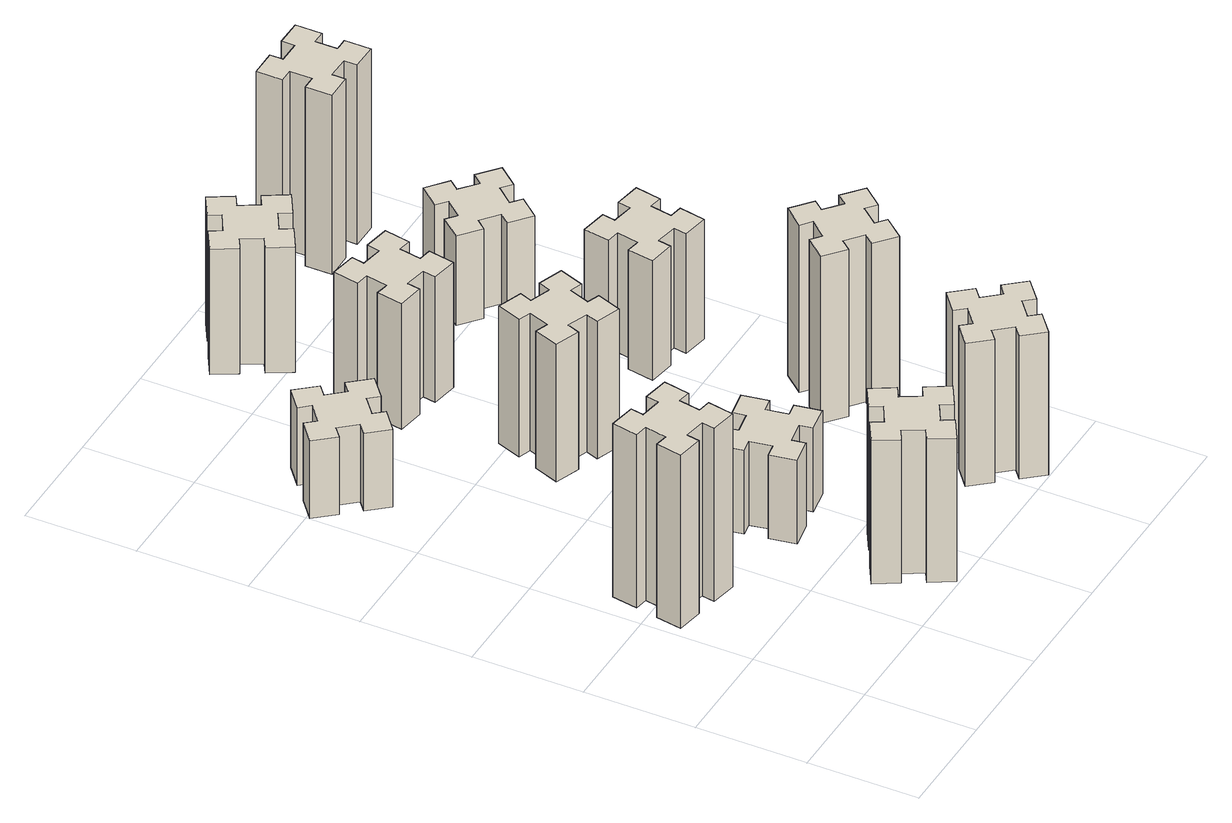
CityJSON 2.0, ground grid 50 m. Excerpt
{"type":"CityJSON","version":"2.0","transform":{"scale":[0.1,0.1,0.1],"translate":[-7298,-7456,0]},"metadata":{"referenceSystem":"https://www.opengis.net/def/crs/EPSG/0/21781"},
"CityObjects":{
"building1":{"type":"Building","attributes":{"class":"1000","function":"1000","usage":"1000","yearOfConstruction":2016,"roofType":"1000","measuredHeight":87,"storeysAboveGround":30,"storeysBelowGround":0},"geometry":[{"type":"Solid","lod":"1","boundaries":[[[[0,1,2,3,4,5,6,7,8,9,10,11,12,13,14,15,16,17,18,19]],[[17,16,20,21]],[[16,15,22,20]],[[15,14,23,22]],[[14,13,24,23]],[[13,12,25,24]],[[12,11,26,25]],[[11,10,27,26]],[[10,9,28,27]],[[9,8,29,28]],[[8,7,30,29]],[[7,6,31,30]],[[6,5,32,31]],[[5,4,33,32]],[[4,3,34,33]],[[3,2,35,34]],[[2,1,36,35]],[[1,0,37,36]],[[0,19,38,37]],[[19,18,39,38]],[[18,17,21,39]],[[24,25,26,27,28,29,30,31,32,33,34,35,36,37,38,39,21,20,22,23]]]]}]},
"building2":{"type":"Building","attributes":{"class":"1000","function":"1000","usage":"1000","yearOfConstruction":2016,"roofType":"1000","measuredHeight":72,"storeysAboveGround":30,"storeysBelowGround":0},"geometry":[{"type":"Solid","lod":"1","boundaries":[[[[40,41,42,43,44,45,46,47,48,49,50,51,52,53,54,55,56,57,58,59]],[[57,56,60,61]],[[56,55,62,60]],[[55,54,63,62]],[[54,53,64,63]],[[53,52,65,64]],[[52,51,66,65]],[[51,50,67,66]],[[50,49,68,67]],[[49,48,69,68]],[[48,47,70,69]],[[47,46,71,70]],[[46,45,72,71]],[[45,44,73,72]],[[44,43,74,73]],[[43,42,75,74]],[[42,41,76,75]],[[41,40,77,76]],[[40,59,78,77]],[[59,58,79,78]],[[58,57,61,79]],[[64,65,66,67,68,69,70,71,72,73,74,75,76,77,78,79,61,60,62,63]]]]}]},
"building3":{"type":"Building","attributes":{"class":"1000","function":"1000","usage":"1000","yearOfConstruction":2016,"roofType":"1000","measuredHeight":39,"storeysAboveGround":30,"storeysBelowGround":0},"geometry":[{"type":"Solid","lod":"1","boundaries":[[[[80,81,82,83,84,85,86,87,88,89,90,91,92,93,94,95,96,97,98,99]],[[97,96,100,101]],[[96,95,102,100]],[[95,94,103,102]],[[94,93,104,103]],[[93,92,105,104]],[[92,91,106,105]],[[91,90,107,106]],[[90,89,108,107]],[[89,88,109,108]],[[88,87,110,109]],[[87,86,111,110]],[[86,85,112,111]],[[85,84,113,112]],[[84,83,114,113]],[[83,82,115,114]],[[82,81,116,115]],[[81,80,117,116]],[[80,99,118,117]],[[99,98,119,118]],[[98,97,101,119]],[[104,105,106,107,108,109,110,111,112,113,114,115,116,117,118,119,101,100,102,103]]]]}]},
"building4":{"type":"Building","attributes":{"class":"1000","function":"1000","usage":"1000","yearOfConstruction":2016,"roofType":"1000","measuredHeight":42,"storeysAboveGround":30,"storeysBelowGround":0},"geometry":[{"type":"Solid","lod":"1","boundaries":[[[[120,121,122,123,124,125,126,127,128,129,130,131,132,133,134,135,136,137,138,139]],[[137,136,140,141]],[[136,135,142,140]],[[135,134,143,142]],[[134,133,144,143]],[[133,132,145,144]],[[132,131,146,145]],[[131,130,147,146]],[[130,129,148,147]],[[129,128,149,148]],[[128,127,150,149]],[[127,126,151,150]],[[126,125,152,151]],[[125,124,153,152]],[[124,123,154,153]],[[123,122,155,154]],[[122,121,156,155]],[[121,120,157,156]],[[120,139,158,157]],[[139,138,159,158]],[[138,137,141,159]],[[144,145,146,147,148,149,150,151,152,153,154,155,156,157,158,159,141,140,142,143]]]]}]},
"building5":{"type":"Building","attributes":{"class":"1000","function":"1000","usage":"1000","yearOfConstruction":2016,"roofType":"1000","measuredHeight":69,"storeysAboveGround":30,"storeysBelowGround":0},"geometry":[{"type":"Solid","lod":"1","boundaries":[[[[160,161,162,163,164,165,166,167,168,169,170,171,172,173,174,175,176,177,178,179]],[[177,176,180,181]],[[176,175,182,180]],[[175,174,183,182]],[[174,173,184,183]],[[173,172,185,184]],[[172,171,186,185]],[[171,170,187,186]],[[170,169,188,187]],[[169,168,189,188]],[[168,167,190,189]],[[167,166,191,190]],[[166,165,192,191]],[[165,164,193,192]],[[164,163,194,193]],[[163,162,195,194]],[[162,161,196,195]],[[161,160,197,196]],[[160,179,198,197]],[[179,178,199,198]],[[178,177,181,199]],[[184,185,186,187,188,189,190,191,192,193,194,195,196,197,198,199,181,180,182,183]]]]}]},
"building6":{"type":"Building","attributes":{"class":"1000","function":"1000","usage":"1000","yearOfConstruction":2016,"roofType":"1000","measuredHeight":63,"storeysAboveGround":30,"storeysBelowGround":0},"geometry":[{"type":"Solid","lod":"1","boundaries":[[[[200,201,202,203,204,205,206,207,208,209,210,211,212,213,214,215,216,217,218,219]],[[217,216,220,221]],[[216,215,222,220]],[[215,214,223,222]],[[214,213,224,223]],[[213,212,225,224]],[[212,211,226,225]],[[211,210,227,226]],[[210,209,228,227]],[[209,208,229,228]],[[208,207,230,229]],[[207,206,231,230]],[[206,205,232,231]],[[205,204,233,232]],[[204,203,234,233]],[[203,202,235,234]],[[202,201,236,235]],[[201,200,237,236]],[[200,219,238,237]],[[219,218,239,238]],[[218,217,221,239]],[[224,225,226,227,228,229,230,231,232,233,234,235,236,237,238,239,221,220,222,223]]]]}]},
"building7":{"type":"Building","attributes":{"class":"1000","function":"1000","usage":"1000","yearOfConstruction":2016,"roofType":"1000","measuredHeight":72,"storeysAboveGround":30,"storeysBelowGround":0},"geometry":[{"type":"Solid","lod":"1","boundaries":[[[[240,241,242,243,244,245,246,247,248,249,250,251,252,253,254,255,256,257,258,259]],[[257,256,260,261]],[[256,255,262,260]],[[255,254,263,262]],[[254,253,264,263]],[[253,252,265,264]],[[252,251,266,265]],[[251,250,267,266]],[[250,249,268,267]],[[249,248,269,268]],[[248,247,270,269]],[[247,246,271,270]],[[246,245,272,271]],[[245,244,273,272]],[[244,243,274,273]],[[243,242,275,274]],[[242,241,276,275]],[[241,240,277,276]],[[240,259,278,277]],[[259,258,279,278]],[[258,257,261,279]],[[264,265,266,267,268,269,270,271,272,273,274,275,276,277,278,279,261,260,262,263]]]]}]},
"building8":{"type":"Building","attributes":{"class":"1000","function":"1000","usage":"1000","yearOfConstruction":2016,"roofType":"1000","measuredHeight":63,"storeysAboveGround":30,"storeysBelowGround":0},"geometry":[{"type":"Solid","lod":"1","boundaries":[[[[280,281,282,283,284,285,286,287,288,289,290,291,292,293,294,295,296,297,298,299]],[[297,296,300,301]],[[296,295,302,300]],[[295,294,303,302]],[[294,293,304,303]],[[293,292,305,304]],[[292,291,306,305]],[[291,290,307,306]],[[290,289,308,307]],[[289,288,309,308]],[[288,287,310,309]],[[287,286,311,310]],[[286,285,312,311]],[[285,284,313,312]],[[284,283,314,313]],[[283,282,315,314]],[[282,281,316,315]],[[281,280,317,316]],[[280,299,318,317]],[[299,298,319,318]],[[298,297,301,319]],[[304,305,306,307,308,309,310,311,312,313,314,315,316,317,318,319,301,300,302,303]]]]}]},
"building9":{"type":"Building","attributes":{"class":"1000","function":"1000","usage":"1000","yearOfConstruction":2016,"roofType":"1000","measuredHeight":84,"storeysAboveGround":30,"storeysBelowGround":0},"geometry":[{"type":"Solid","lod":"1","boundaries":[[[[320,321,322,323,324,325,326,327,328,329,330,331,332,333,334,335,336,337,338,339]],[[337,336,340,341]],[[336,335,342,340]],[[335,334,343,342]],[[334,333,344,343]],[[333,332,345,344]],[[332,331,346,345]],[[331,330,347,346]],[[330,329,348,347]],[[329,328,349,348]],[[328,327,350,349]],[[327,326,351,350]],[[326,325,352,351]],[[325,324,353,352]],[[324,323,354,353]],[[323,322,355,354]],[[322,321,356,355]],[[321,320,357,356]],[[320,339,358,357]],[[339,338,359,358]],[[338,337,341,359]],[[344,345,346,347,348,349,350,351,352,353,354,355,356,357,358,359,341,340,342,343]]]]}]},
"building10":{"type":"Building","attributes":{"class":"1000","function":"1000","usage":"1000","yearOfConstruction":2016,"roofType":"1000","measuredHeight":60,"storeysAboveGround":30,"storeysBelowGround":0},"geometry":[{"type":"Solid","lod":"1","boundaries":[[[[360,361,362,363,364,365,366,367,368,369,370,371,372,373,374,375,376,377,378,379]],[[377,376,380,381]],[[376,375,382,380]],[[375,374,383,382]],[[374,373,384,383]],[[373,372,385,384]],[[372,371,386,385]],[[371,370,387,386]],[[370,369,388,387]],[[369,368,389,388]],[[368,367,390,389]],[[367,366,391,390]],[[366,365,392,391]],[[365,364,393,392]],[[364,363,394,393]],[[363,362,395,394]],[[362,361,396,395]],[[361,360,397,396]],[[360,379,398,397]],[[379,378,399,398]],[[378,377,381,399]],[[384,385,386,387,388,389,390,391,392,393,394,395,396,397,398,399,381,380,382,383]]]]}]},
"building11":{"type":"Building","attributes":{"class":"1000","function":"1000","usage":"1000","yearOfConstruction":2016,"roofType":"1000","measuredHeight":45,"storeysAboveGround":30,"storeysBelowGround":0},"geometry":[{"type":"Solid","lod":"1","boundaries":[[[[400,401,402,403,404,405,406,407,408,409,410,411,412,413,414,415,416,417,418,419]],[[417,416,420,421]],[[416,415,422,420]],[[415,414,423,422]],[[414,413,424,423]],[[413,412,425,424]],[[412,411,426,425]],[[411,410,427,426]],[[410,409,428,427]],[[409,408,429,428]],[[408,407,430,429]],[[407,406,431,430]],[[406,405,432,431]],[[405,404,433,432]],[[404,403,434,433]],[[403,402,435,434]],[[402,401,436,435]],[[401,400,437,436]],[[400,419,438,437]],[[419,418,439,438]],[[418,417,421,439]],[[424,425,426,427,428,429,430,431,432,433,434,435,436,437,438,439,421,420,422,423]]]]}]},
"building12":{"type":"Building","attributes":{"class":"1000","function":"1000","usage":"1000","yearOfConstruction":2016,"roofType":"1000","measuredHeight":90,"storeysAboveGround":30,"storeysBelowGround":0},"geometry":[{"type":"Solid","lod":"1","boundaries":[[[[440,441,442,443,444,445,446,447,448,449,450,451,452,453,454,455,456,457,458,459]],[[457,456,460,461]],[[456,455,462,460]],[[455,454,463,462]],[[454,453,464,463]],[[453,452,465,464]],[[452,451,466,465]],[[451,450,467,466]],[[450,449,468,467]],[[449,448,469,468]],[[448,447,470,469]],[[447,446,471,470]],[[446,445,472,471]],[[445,444,473,472]],[[444,443,474,473]],[[443,442,475,474]],[[442,441,476,475]],[[441,440,477,476]],[[440,459,478,477]],[[459,458,479,478]],[[458,457,461,479]],[[464,465,466,467,468,469,470,471,472,473,474,475,476,477,478,479,461,460,462,463]]]]}]}
},
"vertices":[
[345,917,0],[362,1015,0],[421,1005,0],[442,1123,0],[324,1144,0],[314,1085,0],[215,1102,0],[226,1161,0],[107,1182,0],[87,1064,0],[146,1054,0],[128,955,0],[69,966,0],[48,847,0],[167,827,0],[177,886,0],[275,868,0],[265,809,0],[383,788,0],[404,907,0],[275,868,870],[265,809,870],[177,886,870],[167,827,870],[48,847,870],[69,966,870],[128,955,870],[146,1054,870],[87,1064,870],[107,1182,870],[226,1161,870],[215,1102,870],[314,1085,870],[324,1144,870],[442,1123,870],[421,1005,870],[362,1015,870],[345,917,870],[404,907,870],[383,788,870],
[765,234,0],[815,147,0],[763,117,0],[823,13,0],[927,73,0],[897,125,0],[984,175,0],[1014,123,0],[1118,183,0],[1058,287,0],[1006,257,0],[956,344,0],[1008,374,0],[948,478,0],[844,418,0],[874,366,0],[787,316,0],[757,368,0],[653,308,0],[713,204,0],[787,316,720],[757,368,720],[874,366,720],[844,418,720],[948,478,720],[1008,374,720],[956,344,720],[1006,257,720],[1058,287,720],[1118,183,720],[1014,123,720],[984,175,720],[897,125,720],[927,73,720],[823,13,720],[763,117,720],[815,147,720],[765,234,720],[713,204,720],[653,308,720],
[129,2433,0],[193,2356,0],[147,2318,0],[224,2226,0],[316,2303,0],[278,2349,0],[354,2413,0],[393,2367,0],[485,2444,0],[408,2536,0],[362,2498,0],[297,2574,0],[343,2613,0],[266,2705,0],[174,2628,0],[213,2582,0],[136,2517,0],[98,2563,0],[6,2486,0],[83,2394,0],[136,2517,390],[98,2563,390],[213,2582,390],[174,2628,390],[266,2705,390],[343,2613,390],[297,2574,390],[362,2498,390],[408,2536,390],[485,2444,390],[393,2367,390],[354,2413,390],[278,2349,390],[316,2303,390],[224,2226,390],[147,2318,390],[193,2356,390],[129,2433,390],[83,2394,390],[6,2486,390],
[915,1002,0],[817,985,0],[807,1044,0],[688,1023,0],[709,905,0],[768,915,0],[786,817,0],[727,807,0],[747,688,0],[866,709,0],[855,768,0],[954,786,0],[964,727,0],[1082,747,0],[1061,866,0],[1002,855,0],[985,954,0],[1044,964,0],[1023,1082,0],[905,1061,0],[985,954,420],[1044,964,420],[1002,855,420],[1061,866,420],[1082,747,420],[964,727,420],[954,786,420],[855,768,420],[866,709,420],[747,688,420],[727,807,420],[786,817,420],[768,915,420],[709,905,420],[688,1023,420],[807,1044,420],[817,985,420],[915,1002,420],[905,1061,420],[1023,1082,420],
[972,1741,0],[1006,1835,0],[1062,1814,0],[1103,1927,0],[990,1968,0],[970,1912,0],[876,1946,0],[897,2002,0],[784,2043,0],[743,1930,0],[799,1910,0],[765,1816,0],[709,1837,0],[667,1724,0],[780,1683,0],[801,1739,0],[895,1705,0],[874,1649,0],[987,1607,0],[1028,1720,0],[895,1705,690],[874,1649,690],[801,1739,690],[780,1683,690],[667,1724,690],[709,1837,690],[765,1816,690],[799,1910,690],[743,1930,690],[784,2043,690],[897,2002,690],[876,1946,690],[970,1912,690],[990,1968,690],[1103,1927,690],[1062,1814,690],[1006,1835,690],[972,1741,690],[1028,1720,690],[987,1607,690],
[954,2665,0],[855,2682,0],[866,2741,0],[747,2762,0],[727,2644,0],[786,2634,0],[768,2535,0],[709,2546,0],[688,2427,0],[807,2407,0],[817,2466,0],[915,2448,0],[905,2389,0],[1023,2368,0],[1044,2487,0],[985,2497,0],[1002,2595,0],[1061,2585,0],[1082,2703,0],[964,2724,0],[1002,2595,630],[1061,2585,630],[985,2497,630],[1044,2487,630],[1023,2368,630],[905,2389,630],[915,2448,630],[817,2466,630],[807,2407,630],[688,2427,630],[709,2546,630],[768,2535,630],[786,2634,630],[727,2644,630],[747,2762,630],[866,2741,630],[855,2682,630],[954,2665,630],[964,2724,630],[1082,2703,630],
[1658,129,0],[1734,193,0],[1773,147,0],[1865,224,0],[1788,316,0],[1742,278,0],[1677,354,0],[1723,393,0],[1646,485,0],[1554,408,0],[1593,362,0],[1516,297,0],[1478,343,0],[1386,266,0],[1463,174,0],[1509,213,0],[1573,136,0],[1527,98,0],[1604,6,0],[1696,83,0],[1573,136,720],[1527,98,720],[1509,213,720],[1463,174,720],[1386,266,720],[1478,343,720],[1516,297,720],[1593,362,720],[1554,408,720],[1646,485,720],[1723,393,720],[1677,354,720],[1742,278,720],[1788,316,720],[1865,224,720],[1773,147,720],[1734,193,720],[1658,129,720],[1696,83,720],[1604,6,720],
[1006,3217,0],[956,3304,0],[1008,3334,0],[948,3438,0],[844,3378,0],[874,3326,0],[787,3276,0],[757,3328,0],[653,3268,0],[713,3164,0],[765,3194,0],[815,3107,0],[763,3077,0],[823,2973,0],[927,3033,0],[897,3085,0],[984,3135,0],[1014,3083,0],[1118,3143,0],[1058,3247,0],[984,3135,630],[1014,3083,630],[897,3085,630],[927,3033,630],[823,2973,630],[763,3077,630],[815,3107,630],[765,3194,630],[713,3164,630],[653,3268,630],[757,3328,630],[787,3276,630],[874,3326,630],[844,3378,630],[948,3438,630],[1008,3334,630],[956,3304,630],[1006,3217,630],[1058,3247,630],[1118,3143,630],
[1777,876,0],[1842,953,0],[1888,914,0],[1965,1006,0],[1873,1083,0],[1834,1037,0],[1758,1102,0],[1796,1148,0],[1704,1225,0],[1627,1133,0],[1673,1094,0],[1609,1018,0],[1563,1056,0],[1486,964,0],[1578,887,0],[1616,933,0],[1693,869,0],[1654,823,0],[1746,746,0],[1823,838,0],[1693,869,840],[1654,823,840],[1616,933,840],[1578,887,840],[1486,964,840],[1563,1056,840],[1609,1018,840],[1673,1094,840],[1627,1133,840],[1704,1225,840],[1796,1148,840],[1758,1102,840],[1834,1037,840],[1873,1083,840],[1965,1006,840],[1888,914,840],[1842,953,840],[1777,876,840],[1823,838,840],[1746,746,840],
[1557,1726,0],[1655,1708,0],[1645,1649,0],[1763,1628,0],[1784,1747,0],[1725,1757,0],[1742,1855,0],[1801,1845,0],[1822,1963,0],[1704,1984,0],[1694,1925,0],[1595,1942,0],[1606,2001,0],[1487,2022,0],[1467,1904,0],[1526,1894,0],[1508,1795,0],[1449,1806,0],[1428,1687,0],[1547,1667,0],[1508,1795,600],[1449,1806,600],[1526,1894,600],[1467,1904,600],[1487,2022,600],[1606,2001,600],[1595,1942,600],[1694,1925,600],[1704,1984,600],[1822,1963,600],[1801,1845,600],[1742,1855,600],[1725,1757,600],[1784,1747,600],[1763,1628,600],[1645,1649,600],[1655,1708,600],[1557,1726,600],[1547,1667,600],[1428,1687,600],
[1734,2617,0],[1658,2682,0],[1696,2728,0],[1604,2805,0],[1527,2713,0],[1573,2674,0],[1509,2598,0],[1463,2636,0],[1386,2544,0],[1478,2467,0],[1516,2513,0],[1593,2449,0],[1554,2403,0],[1646,2326,0],[1723,2418,0],[1677,2456,0],[1742,2533,0],[1788,2494,0],[1865,2586,0],[1773,2663,0],[1742,2533,450],[1788,2494,450],[1677,2456,450],[1723,2418,450],[1646,2326,450],[1554,2403,450],[1593,2449,450],[1516,2513,450],[1478,2467,450],[1386,2544,450],[1463,2636,450],[1509,2598,450],[1573,2674,450],[1527,2713,450],[1604,2805,450],[1696,2728,450],[1658,2682,450],[1734,2617,450],[1773,2663,450],[1865,2586,450],
[1575,3195,0],[1675,3195,0],[1675,3135,0],[1795,3135,0],[1795,3255,0],[1735,3255,0],[1735,3355,0],[1795,3355,0],[1795,3475,0],[1675,3475,0],[1675,3415,0],[1575,3415,0],[1575,3475,0],[1455,3475,0],[1455,3355,0],[1515,3355,0],[1515,3255,0],[1455,3255,0],[1455,3135,0],[1575,3135,0],[1515,3255,900],[1455,3255,900],[1515,3355,900],[1455,3355,900],[1455,3475,900],[1575,3475,900],[1575,3415,900],[1675,3415,900],[1675,3475,900],[1795,3475,900],[1795,3355,900],[1735,3355,900],[1735,3255,900],[1795,3255,900],[1795,3135,900],[1675,3135,900],[1675,3195,900],[1575,3195,900],[1575,3135,900],[1455,3135,900]
]}
